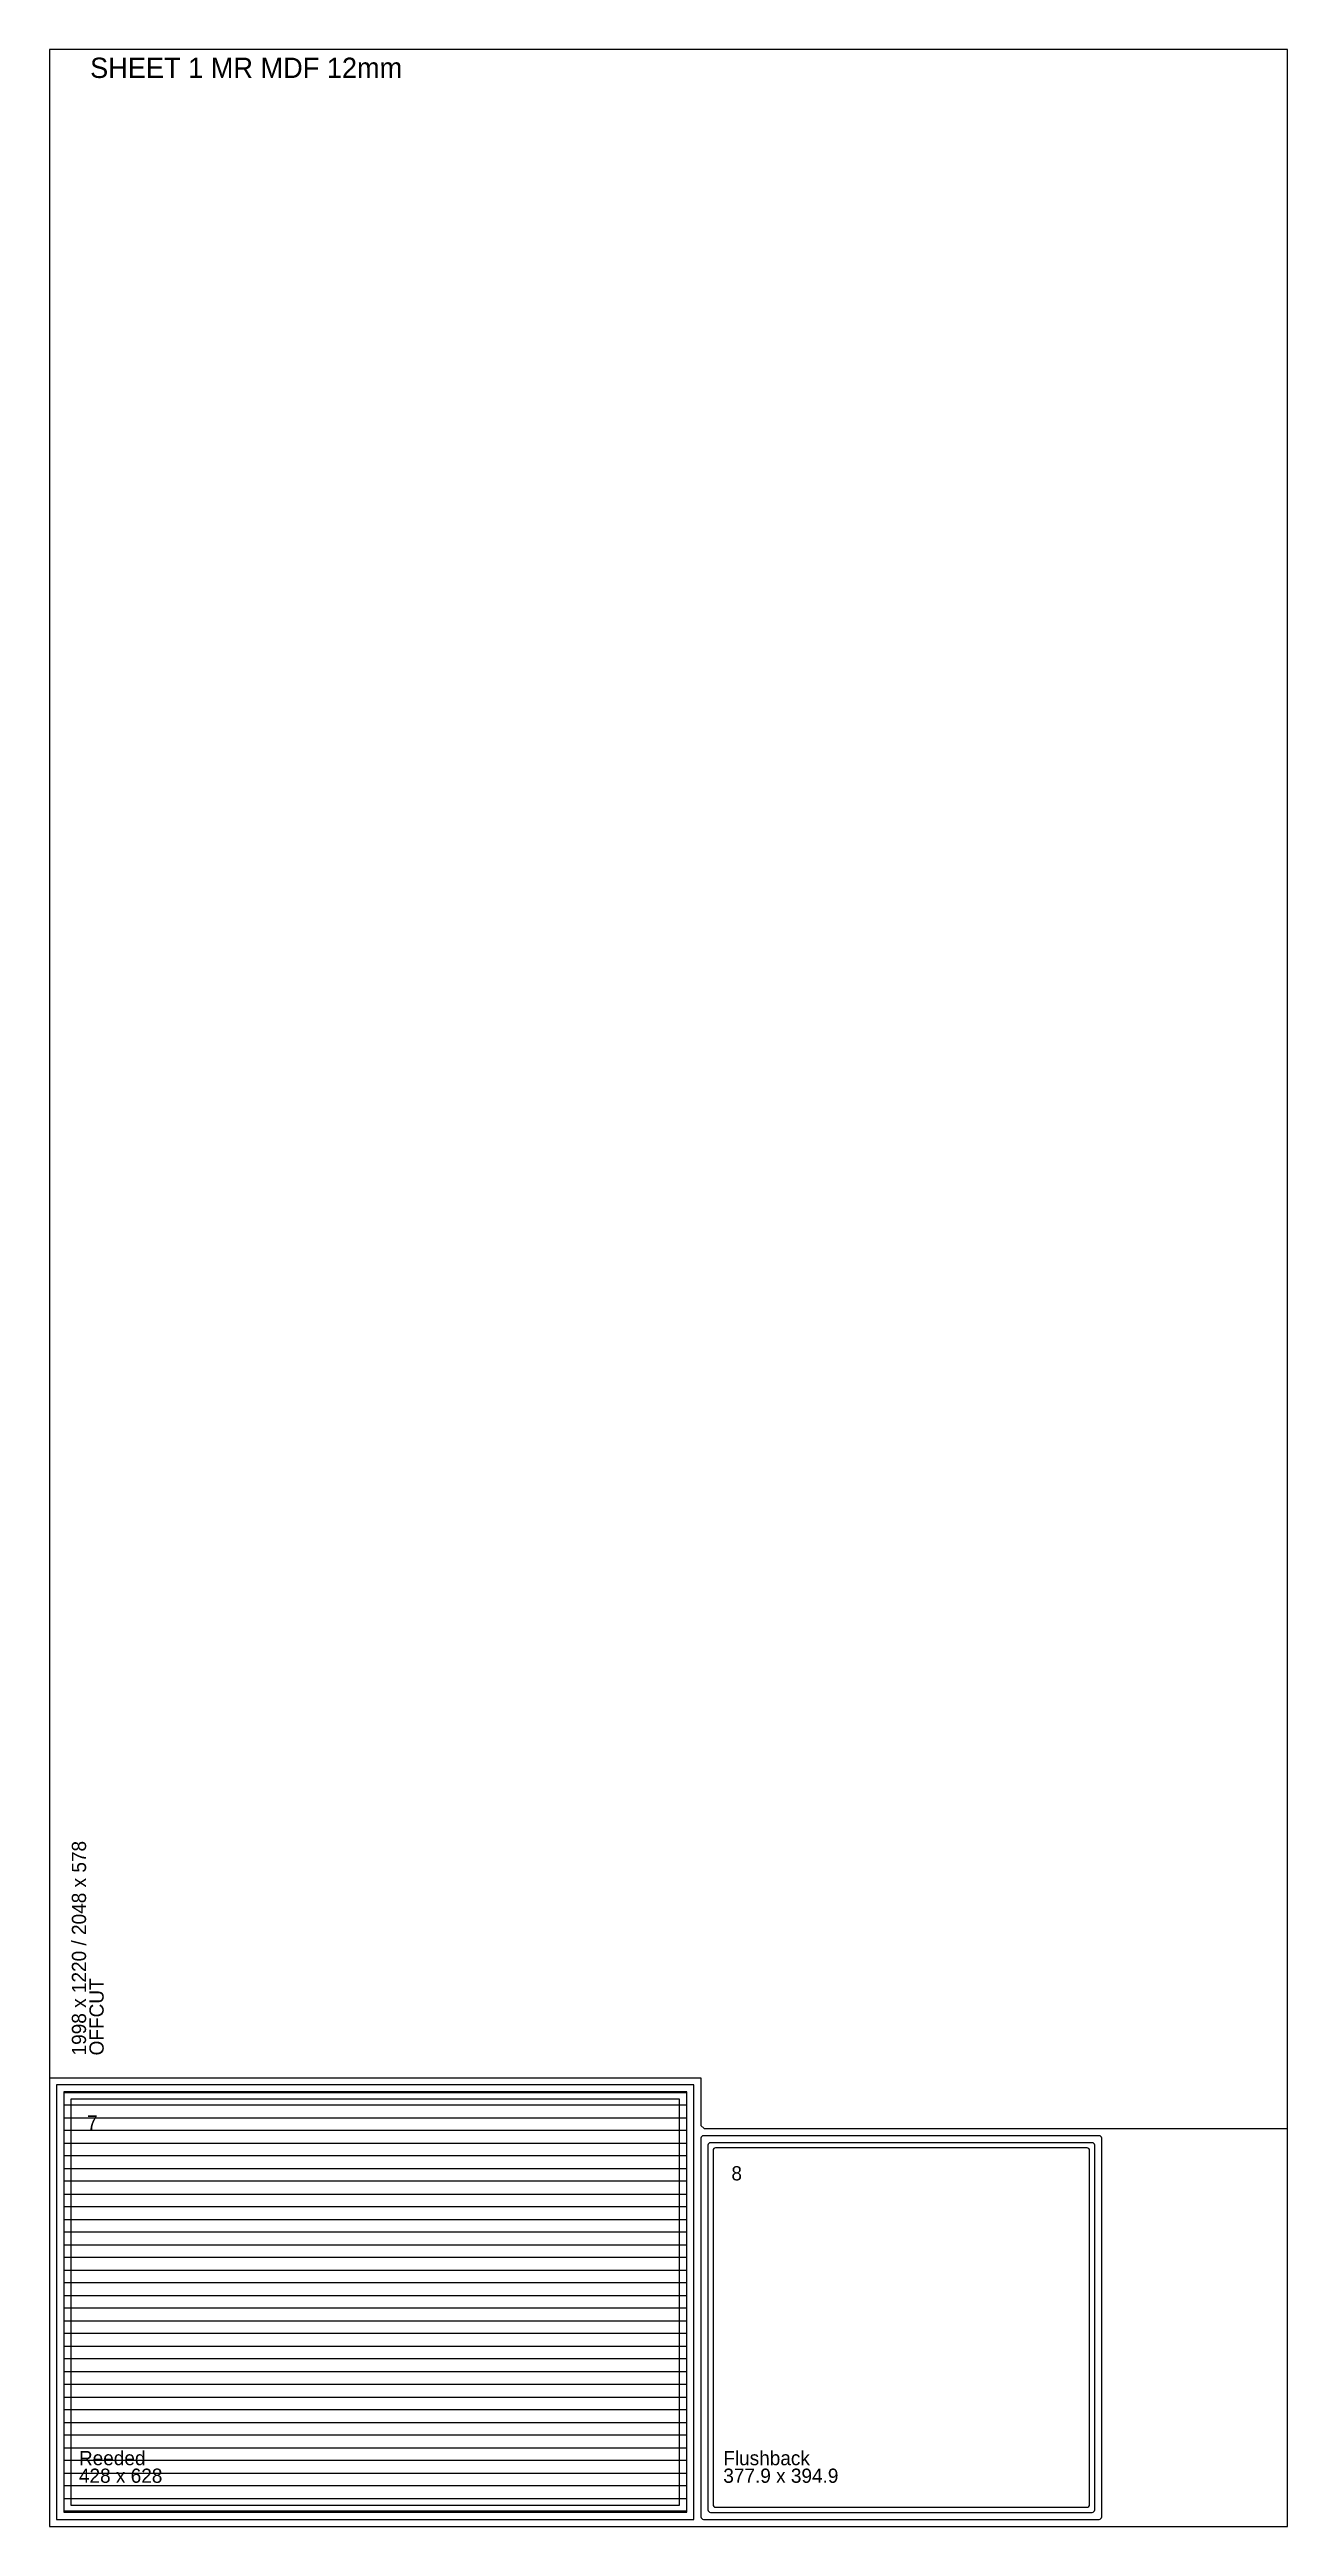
# Model space of a CAD drawing. Extents: x 0 to 1220, y 0 to 2440.
import ezdxf

# ---------------------------------------------------------------- set-up
doc = ezdxf.new("R2010")
doc.units = 0
for name, color, linetype in [('IN', 5, 'CONTINUOUS'), ('OFFCUT', 6, 'CONTINUOUS'), ('OFFCUT_TEXT', 4, 'CONTINUOUS'), ('OUT', 150, 'CONTINUOUS'), ('PART_NUMBER', 7, 'CONTINUOUS'), ('REEDED', 132, 'CONTINUOUS'), ('SHEET', 7, 'CONTINUOUS'), ('text', 7, 'CONTINUOUS')]:
    doc.layers.add(name, color=color, linetype=linetype)

msp = doc.modelspace()

# ---------------------------------------------------------------- linework, layer by layer
at = {"layer": 'IN'}
for points in [[(14, 14), (628, 14), (628, 428), (14, 428)], [(21, 21), (621, 21), (621, 421), (21, 421)]]:
    msp.add_lwpolyline(points, close=True, dxfattribs=at)
for points in [[(651.4, 13.9), (1027.5, 13.9, 0.4142136), (1030, 16.4), (1030, 375.5, 0.4142136), (1027.5, 378), (651.4, 378, 0.4142136), (648.9, 375.5), (648.9, 16.4, 0.4142136)], [(656.45, 18.95), (1022.45, 18.95, 0.4142136), (1024.95, 21.45), (1024.95, 370.45, 0.4142136), (1022.45, 372.95), (656.45, 372.95, 0.4142136), (653.95, 370.45), (653.95, 21.45, 0.4142136)]]:
    msp.add_lwpolyline(points, format="xyb", close=True, dxfattribs=at)
at = {"layer": 'OFFCUT'}
for p, q in [((0, 442), (642, 442)), ((642, 442), (642, 395)), ((642, 395), (645, 392)), ((645, 392), (1220, 392))]:
    msp.add_line(p, q, dxfattribs=at)
at = {"layer": 'OUT'}
msp.add_lwpolyline([(7, 7), (635, 7), (635, 435), (7, 435)], close=True, dxfattribs=at)
msp.add_lwpolyline([(644.5, 7), (1034.4, 7, 0.4142136), (1036.9, 9.5), (1036.9, 382.4, 0.4142136), (1034.4, 384.9), (644.5, 384.9, 0.4142136), (642, 382.4), (642, 9.5, 0.4142136)], format="xyb", close=True, dxfattribs=at)
at = {"layer": 'REEDED'}
for p, q in [((15, 427.5), (627, 427.5)), ((627, 415), (15, 415)), ((15, 402.5), (627, 402.5)), ((627, 390), (15, 390)), ((15, 377.5), (627, 377.5)), ((627, 365), (15, 365)), ((15, 352.5), (627, 352.5)), ((627, 340), (15, 340)), ((15, 327.5), (627, 327.5)), ((627, 315), (15, 315)), ((15, 302.5), (627, 302.5)), ((627, 290), (15, 290)), ((15, 277.5), (627, 277.5)), ((627, 265), (15, 265)), ((15, 252.5), (627, 252.5)), ((627, 240), (15, 240)), ((15, 227.5), (627, 227.5)), ((627, 215), (15, 215)), ((15, 202.5), (627, 202.5)), ((627, 190), (15, 190)), ((15, 177.5), (627, 177.5)), ((627, 165), (15, 165)), ((15, 152.5), (627, 152.5)), ((627, 140), (15, 140)), ((15, 127.5), (627, 127.5)), ((627, 115), (15, 115)), ((15, 102.5), (627, 102.5)), ((627, 90), (15, 90)), ((15, 77.5), (627, 77.5)), ((627, 65), (15, 65)), ((15, 52.5), (627, 52.5)), ((627, 40), (15, 40)), ((15, 27.5), (627, 27.5)), ((627, 15), (15, 15))]:
    msp.add_line(p, q, dxfattribs=at)
at = {"layer": 'SHEET'}
msp.add_lwpolyline([(0, 0), (1220, 0), (1220, 2440), (0, 2440)], close=True, dxfattribs=at)

# ---------------------------------------------------------------- texts
at = {"layer": 'OFFCUT_TEXT'}
for s, p in [('1998 x 1220 / 2048 x 578', (36, 464)), ('OFFCUT', (53.36, 464))]:
    msp.add_text(s, height=14, rotation=90, dxfattribs=at).set_placement(p)
at = {"layer": 'PART_NUMBER'}
for s, p in [('7', (37, 391)), ('8', (672, 340.9))]:
    msp.add_text(s, height=14, dxfattribs=at).set_placement(p)
at = {"layer": 'text'}
for s, height, p in [('SHEET 1 MR MDF 12mm', 20, (40, 2412)), ('Reeded', 14, (29, 60.36)), ('Flushback', 14, (664, 60.36)), ('428 x 628', 14, (29, 43)), ('377.9 x 394.9', 14, (664, 43))]:
    msp.add_text(s, height=height, dxfattribs=at).set_placement(p)

doc.saveas('drawing.dxf')
